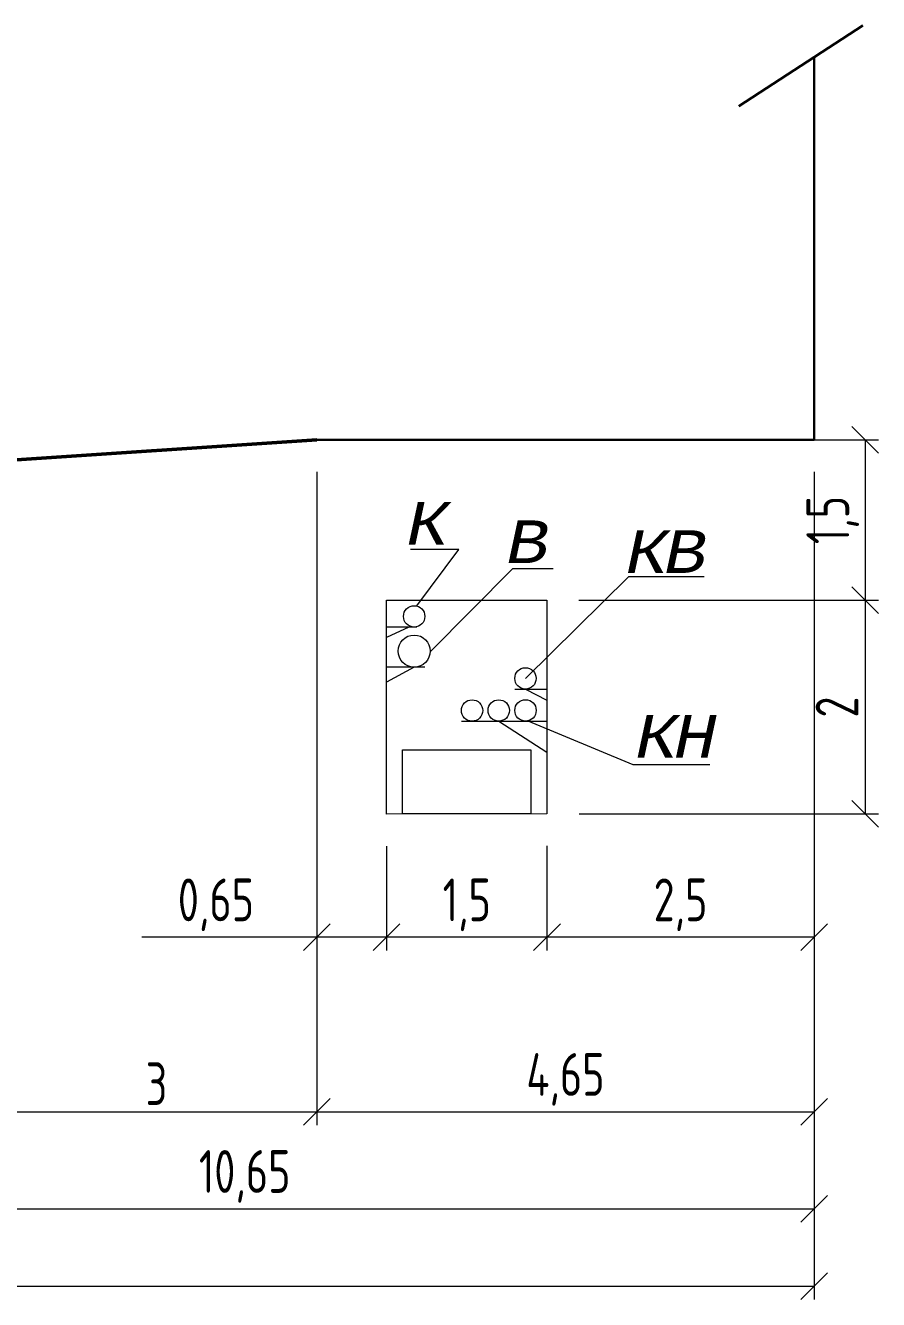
# Model space of a CAD drawing. Header units: millimetres. Extents: x 61790 to 115820, y -121437 to -29877.
# Drawn here: x 105141 to 113119, y -107120 to -95196 of the extents above; entities that cross this region are included whole.
import ezdxf

# ---------------------------------------------------------------- set-up
doc = ezdxf.new("R2010")
doc.units = ezdxf.units.MM
for name, color, linetype, lineweight in [('Линия 0.3', 160, 'Continuous', 30), ('Линия 0.5', 26, 'Continuous', 50), ('Размер', 94, 'Continuous', 15), ('Інж. мережі', 205, 'Continuous', 18)]:
    doc.layers.add(name, color=color, linetype=linetype, lineweight=lineweight)
doc.styles.get("Standard").update_dxf_attribs({"font": 'isocteui.ttf', "width": 0.8})
doc.styles.add('стиль1', font='arial.ttf')
doc.dimstyles.new('М-100', dxfattribs={"dimscale": 100, "dimtxt": 4, "dimasz": 2.5, "dimexe": 1.25, "dimexo": 3, "dimtad": 1, "dimlfac": 0.001, "dimtxsty": 'Standard', "dimblk": 'OBLIQUE', "dimcen": 2.5, "dimadec": 0, "dimazin": 0, "dimtfac": 1, "dimtmove": 0, "dimatfit": 3, "dimldrblk": 'OBLIQUE', "dimfxl": 1.25, "dimlwd": -1, "dimlwe": -1, "dimarcsym": 0})

# ---------------------------------------------------------------- blocks, each defined once
blk = doc.blocks.new('_Oblique')
at = {"color": 0, "linetype": 'ByBlock', "lineweight": -2}
blk.add_line((-0.5, -0.5), (0.5, 0.5), dxfattribs=at)
blk = doc.blocks.new('*D88')
at = {"layer": 'Defpoints', "color": 0, "ltscale": 1000, "transparency": 16777216}
for p in [(107866, -99075), (104866, -99575), (107866, -105362)]:
    blk.add_point(p, dxfattribs=at)
at = {"layer": 'Размер', "color": 0, "ltscale": 1000, "transparency": 16777216}
for p, q in [((107866, -99375), (107866, -105487)), ((104866, -99875), (104866, -105487)), ((104866, -105362), (107866, -105362))]:
    blk.add_line(p, q, dxfattribs=at)
at = {"layer": 'Размер', "color": 0, "ltscale": 1000, "transparency": 16777216, "xscale": 250, "yscale": 250, "zscale": 250, "rotation": 180}
blk.add_blockref('_Oblique', (104866, -105362), dxfattribs=at)
at = {"layer": 'Размер', "color": 0, "ltscale": 1000, "transparency": 16777216, "xscale": 250, "yscale": 250, "zscale": 250}
blk.add_blockref('_Oblique', (107866, -105362), dxfattribs=at)
at = {"layer": 'Размер', "color": 0, "ltscale": 1000, "transparency": 16777216, "insert": (106366, -105100), "char_height": 400, "attachment_point": 5}
blk.add_mtext('3', dxfattribs=at)
blk = doc.blocks.new('*D92')
at = {"layer": 'Defpoints', "color": 0, "ltscale": 1000, "transparency": 16777216}
for p in [(112516, -104044), (65716, -105362), (112516, -106995)]:
    blk.add_point(p, dxfattribs=at)
at = {"layer": 'Размер', "color": 0, "ltscale": 1000, "transparency": 16777216}
for p, q in [((112516, -104344), (112516, -107120)), ((65716, -105662), (65716, -107120)), ((65716, -106995), (112516, -106995))]:
    blk.add_line(p, q, dxfattribs=at)
at = {"layer": 'Размер', "color": 0, "ltscale": 1000, "transparency": 16777216, "xscale": 250, "yscale": 250, "zscale": 250, "rotation": 180}
blk.add_blockref('_Oblique', (65716, -106995), dxfattribs=at)
at = {"layer": 'Размер', "color": 0, "ltscale": 1000, "transparency": 16777216, "xscale": 250, "yscale": 250, "zscale": 250}
blk.add_blockref('_Oblique', (112516, -106995), dxfattribs=at)
at = {"layer": 'Размер', "color": 0, "ltscale": 1000, "transparency": 16777216, "insert": (89116, -106692), "char_height": 400, "attachment_point": 5}
blk.add_mtext('46,8', dxfattribs=at)
blk = doc.blocks.new('*D93')
at = {"layer": 'Defpoints', "color": 0, "ltscale": 1000, "transparency": 16777216}
for p in [(112516, -99075), (107866, -102431), (112516, -105362)]:
    blk.add_point(p, dxfattribs=at)
at = {"layer": 'Размер', "color": 0, "ltscale": 1000, "transparency": 16777216}
for p, q in [((112516, -99375), (112516, -105487)), ((107866, -102731), (107866, -105487)), ((107866, -105362), (112516, -105362))]:
    blk.add_line(p, q, dxfattribs=at)
at = {"layer": 'Размер', "color": 0, "ltscale": 1000, "transparency": 16777216, "xscale": 250, "yscale": 250, "zscale": 250, "rotation": 180}
blk.add_blockref('_Oblique', (107866, -105362), dxfattribs=at)
at = {"layer": 'Размер', "color": 0, "ltscale": 1000, "transparency": 16777216, "xscale": 250, "yscale": 250, "zscale": 250}
blk.add_blockref('_Oblique', (112516, -105362), dxfattribs=at)
at = {"layer": 'Размер', "color": 0, "ltscale": 1000, "transparency": 16777216, "insert": (110191, -105060), "char_height": 400, "attachment_point": 5}
blk.add_mtext('4,65', dxfattribs=at)
blk = doc.blocks.new('*D109')
at = {"layer": 'Defpoints', "color": 0, "ltscale": 1000, "transparency": 16777216}
for p in [(111616, -99075), (110016, -100575), (112994, -100575)]:
    blk.add_point(p, dxfattribs=at)
at = {"layer": 'Размер', "color": 0, "ltscale": 1000, "transparency": 16777216}
for p, q in [((111916, -99075), (113119, -99075)), ((112994, -99075), (112994, -100575)), ((110316, -100575), (113119, -100575))]:
    blk.add_line(p, q, dxfattribs=at)
at = {"layer": 'Размер', "color": 0, "ltscale": 1000, "transparency": 16777216, "xscale": 250, "yscale": 250, "zscale": 250}
for p, rotation in [((112994, -99075), 90), ((112994, -100575), 270)]:
    blk.add_blockref('_Oblique', p, dxfattribs=dict(at, rotation=rotation))
at = {"layer": 'Размер', "color": 0, "ltscale": 1000, "transparency": 16777216, "insert": (112691, -99825), "char_height": 400, "attachment_point": 5, "rotation": 90}
blk.add_mtext('1,5', dxfattribs=at)
blk = doc.blocks.new('*D110')
at = {"layer": 'Defpoints', "color": 0, "ltscale": 1000, "transparency": 16777216}
for p in [(110016, -100575), (110018, -102575), (112994, -102575)]:
    blk.add_point(p, dxfattribs=at)
at = {"layer": 'Размер', "color": 0, "ltscale": 1000, "transparency": 16777216}
for p, q in [((110316, -100575), (113119, -100575)), ((112994, -100575), (112994, -102575)), ((110318, -102575), (113119, -102575))]:
    blk.add_line(p, q, dxfattribs=at)
at = {"layer": 'Размер', "color": 0, "ltscale": 1000, "transparency": 16777216, "xscale": 250, "yscale": 250, "zscale": 250}
for p, rotation in [((112994, -100575), 90), ((112994, -102575), 270)]:
    blk.add_blockref('_Oblique', p, dxfattribs=dict(at, rotation=rotation))
at = {"layer": 'Размер', "color": 0, "ltscale": 1000, "transparency": 16777216, "insert": (112731, -101575), "char_height": 400, "attachment_point": 5, "rotation": 90}
blk.add_mtext('2', dxfattribs=at)
blk = doc.blocks.new('*D111')
at = {"layer": 'Defpoints', "color": 0, "ltscale": 1000, "transparency": 16777216}
for p in [(110018, -102577), (112516, -102575), (110018, -103729)]:
    blk.add_point(p, dxfattribs=at)
at = {"layer": 'Размер', "color": 0, "ltscale": 1000, "transparency": 16777216}
for p, q in [((110018, -102877), (110018, -103854)), ((112516, -102875), (112516, -103854)), ((112516, -103729), (110018, -103729))]:
    blk.add_line(p, q, dxfattribs=at)
at = {"layer": 'Размер', "color": 0, "ltscale": 1000, "transparency": 16777216, "xscale": 250, "yscale": 250, "zscale": 250, "rotation": 180}
blk.add_blockref('_Oblique', (110018, -103729), dxfattribs=at)
at = {"layer": 'Размер', "color": 0, "ltscale": 1000, "transparency": 16777216, "xscale": 250, "yscale": 250, "zscale": 250}
blk.add_blockref('_Oblique', (112516, -103729), dxfattribs=at)
at = {"layer": 'Размер', "color": 0, "ltscale": 1000, "transparency": 16777216, "insert": (111267, -103426), "char_height": 400, "attachment_point": 5}
blk.add_mtext('2,5', dxfattribs=at)
blk = doc.blocks.new('*D113')
at = {"layer": 'Defpoints', "color": 0, "ltscale": 1000, "transparency": 16777216}
for p in [(108518, -102576), (110018, -102575), (108518, -103729)]:
    blk.add_point(p, dxfattribs=at)
at = {"layer": 'Размер', "color": 0, "ltscale": 1000, "transparency": 16777216}
for p, q in [((108518, -102876), (108518, -103854)), ((110018, -102875), (110018, -103854)), ((110018, -103729), (108518, -103729))]:
    blk.add_line(p, q, dxfattribs=at)
at = {"layer": 'Размер', "color": 0, "ltscale": 1000, "transparency": 16777216, "xscale": 250, "yscale": 250, "zscale": 250, "rotation": 180}
blk.add_blockref('_Oblique', (108518, -103729), dxfattribs=at)
at = {"layer": 'Размер', "color": 0, "ltscale": 1000, "transparency": 16777216, "xscale": 250, "yscale": 250, "zscale": 250}
blk.add_blockref('_Oblique', (110018, -103729), dxfattribs=at)
at = {"layer": 'Размер', "color": 0, "ltscale": 1000, "transparency": 16777216, "insert": (109268, -103426), "char_height": 400, "attachment_point": 5}
blk.add_mtext('1,5', dxfattribs=at)
blk = doc.blocks.new('*D120')
at = {"layer": 'Defpoints', "color": 0, "ltscale": 1000, "transparency": 16777216}
for p in [(107866, -102431), (108518, -102576), (107866, -103729)]:
    blk.add_point(p, dxfattribs=at)
at = {"layer": 'Размер', "color": 0, "ltscale": 1000, "transparency": 16777216}
for p, q in [((107866, -102731), (107866, -103854)), ((108518, -102876), (108518, -103854)), ((107866, -103729), (106228, -103729)), ((108518, -103729), (107866, -103729))]:
    blk.add_line(p, q, dxfattribs=at)
at = {"layer": 'Размер', "color": 0, "ltscale": 1000, "transparency": 16777216, "xscale": 250, "yscale": 250, "zscale": 250, "rotation": 180}
blk.add_blockref('_Oblique', (107866, -103729), dxfattribs=at)
at = {"layer": 'Размер', "color": 0, "ltscale": 1000, "transparency": 16777216, "xscale": 250, "yscale": 250, "zscale": 250}
blk.add_blockref('_Oblique', (108518, -103729), dxfattribs=at)
at = {"layer": 'Размер', "color": 0, "ltscale": 1000, "transparency": 16777216, "insert": (106922, -103426), "char_height": 400, "attachment_point": 5}
blk.add_mtext('0,65', dxfattribs=at)
blk = doc.blocks.new('*D131')
at = {"layer": 'Defpoints', "color": 0, "ltscale": 1000, "transparency": 16777216}
for p in [(101866, -105362), (112516, -105362), (112516, -106270)]:
    blk.add_point(p, dxfattribs=at)
at = {"layer": 'Размер', "color": 0, "ltscale": 1000, "transparency": 16777216}
for p, q in [((101866, -105662), (101866, -106395)), ((112516, -105662), (112516, -106395)), ((101866, -106270), (112516, -106270))]:
    blk.add_line(p, q, dxfattribs=at)
at = {"layer": 'Размер', "color": 0, "ltscale": 1000, "transparency": 16777216, "xscale": 250, "yscale": 250, "zscale": 250, "rotation": 180}
blk.add_blockref('_Oblique', (101866, -106270), dxfattribs=at)
at = {"layer": 'Размер', "color": 0, "ltscale": 1000, "transparency": 16777216, "xscale": 250, "yscale": 250, "zscale": 250}
blk.add_blockref('_Oblique', (112516, -106270), dxfattribs=at)
at = {"layer": 'Размер', "color": 0, "ltscale": 1000, "transparency": 16777216, "insert": (107191, -105968), "char_height": 400, "attachment_point": 5}
blk.add_mtext('10,65', dxfattribs=at)

msp = doc.modelspace()

# ---------------------------------------------------------------- linework, layer by layer
at = {"color": 0, "lineweight": 30, "ltscale": 1000}
for p, q in [((111812.92, -95950.939), (112972.702, -95196.047)), ((112516.38, -99074.582), (112516.38, -95493.063))]:
    msp.add_line(p, q, dxfattribs=at)
at = {"layer": 'Линия 0.3', "color": 0, "ltscale": 1000}
msp.add_line((112516.38, -99074.582), (107866.38, -99074.582), dxfattribs=at)
at = {"layer": 'Линия 0.5', "color": 0, "ltscale": 1000}
msp.add_line((107866.38, -99074.582), (104866.38, -99275.142), dxfattribs=at)
at = {"layer": 'Інж. мережі', "color": 0}
for points in [[(108799.732, -100628.931), (109194.589, -100099.039), (108742.964, -100099.421)], [(110075.959, -100279.759), (109694.412, -100280.082), (108926.104, -101059.247)], [(111489.601, -100356.506), (110780.805, -100357.105), (109816.998, -101306.71)], [(108518.07, -102575.849), (108516.38, -100575.849), (110016.38, -100574.582), (110018.07, -102574.581), (108518.07, -102575.849)], [(108801.136, -100826.065), (108516.592, -100826.306)], [(108801.136, -100826.065), (108516.592, -100826.306)], [(108726.136, -100826.129), (108516.675, -100924.58)], [(108726.136, -100826.129), (108516.675, -100924.58)], [(108876.453, -101201.002), (108516.909, -101201.306)], [(108876.453, -101201.002), (108516.909, -101201.306)], [(108776.453, -101201.086), (108517.028, -101342.388)], [(108776.453, -101201.086), (108517.028, -101342.388)], [(109717.083, -101406.794), (110017.083, -101406.541)], [(109717.083, -101406.794), (110017.083, -101406.541)], [(109817.083, -101406.71), (110017.17, -101510.128)], [(109817.083, -101406.71), (110017.17, -101510.128)], [(109217.337, -101707.217), (110017.336, -101706.541)], [(109217.337, -101707.217), (110017.336, -101706.541)], [(109567.336, -101706.921), (110017.583, -101998.596)], [(109567.336, -101706.921), (110017.583, -101998.596)], [(111540.53, -102115.472), (110823.427, -102116.078), (109840.888, -101706.69)]]:
    msp.add_lwpolyline(points, dxfattribs=at)
msp.add_lwpolyline([(109867.563, -101974.708), (109868.07, -102574.708), (108668.07, -102575.722), (108667.563, -101975.722)], close=True, dxfattribs=at)
for centre, radius in [((108776.051, -100726.086), 100), ((108776.326, -101051.086), 150), ((109816.998, -101306.71), 100), ((109317.252, -101607.132), 100), ((109567.252, -101606.921), 100), ((109817.252, -101606.71), 100)]:
    msp.add_circle(centre, radius, dxfattribs=at)

# ---------------------------------------------------------------- texts
at = {"layer": 'Інж. мережі', "color": 0, "lineweight": 25, "ltscale": 1000, "char_height": 400, "attachment_point": 3, "style": 'стиль1'}
for s, insert in [('{\\fISOCTEUR|b0|i1|c204|p49;К}', (109105.396, -99655.243)), ('{\\fISOCTEUR|b0|i1|c204|p49;В}', (110041.232, -99827.98)), ('{\\fISOCTEUR|b0|i1|c204|p49;\\T0.9;КВ}', (111476.628, -99919.768)), ('{\\fISOCTEUR|b0|i1|c204|p49;\\T0.9;КН}', (111566.64, -101647.935))]:
    msp.add_mtext_dynamic_manual_height_columns(s, width=613.06669, gutter_width=12.5, heights=[0], dxfattribs=dict(at, insert=insert))

# ---------------------------------------------------------------- dimensions: what is measured, and where the dimension line sits
at = {"layer": 'Размер', "color": 0, "ltscale": 1000}
for base, p1, p2, angle, picture, middle in [((112993.596, -100574.582), (111616.38, -99074.582), (110016.38, -100574.582), 90, '*D109', (112691.096, -99824.582)), ((107866.38, -105362.14), (104866.38, -99575.142), (107866.38, -99074.582), 180, '*D88', (106366.38, -105099.64)), ((110018.072, -103728.911), (112516.38, -102574.581), (110018.072, -102576.692), 180, '*D111', (111267.226, -103426.411))]:
    dim = msp.add_linear_dim(base=base, p1=p1, p2=p2, angle=angle, dimstyle='М-100', dxfattribs=at)
    dim.commit()
    dim.dimension.update_dxf_attribs({"geometry": picture, "text_midpoint": middle})
for base, p1, p2, picture, middle in [((112516.38, -105362.14), (107866.38, -102430.861), (112516.38, -99074.582), '*D93', (110191.38, -105059.64)), ((107866.38, -103728.911), (108518.07, -102575.849), (107866.38, -102430.861), '*D120', (106922.122, -103426.411)), ((112516.38, -106270.379), (101866.38, -105362.14), (112516.38, -105362.14), '*D131', (107191.38, -105967.879))]:
    dim = msp.add_linear_dim(base=base, p1=p1, p2=p2, dimstyle='М-100', dxfattribs=at)
    dim.commit()
    dim.dimension.update_dxf_attribs({"geometry": picture, "text_midpoint": middle})
for base, p1, p2, angle, picture, middle in [((112993.596, -102574.581), (110016.38, -100574.582), (110018.07, -102574.581), 90, '*D110', (112993.596, -101574.581)), ((108518.07, -103728.911), (110018.07, -102574.581), (108518.07, -102575.849), 180, '*D113', (109268.07, -103728.911))]:
    dim = msp.add_linear_dim(base=base, p1=p1, p2=p2, angle=angle, dimstyle='М-100', dxfattribs=at)
    dim.commit()
    dim.dimension.update_dxf_attribs({"geometry": picture, "text_midpoint": middle, "dimtype": 160})
dim = msp.add_linear_dim(base=(112516.38, -106994.761), p1=(65716.38, -105362.14), p2=(112516.38, -104043.826), dimstyle='М-100', dxfattribs=at)
dim.commit()
dim.dimension.update_dxf_attribs({"geometry": '*D92', "text_midpoint": (89116.38, -106994.761), "dimtype": 160})

doc.saveas('drawing.dxf')
